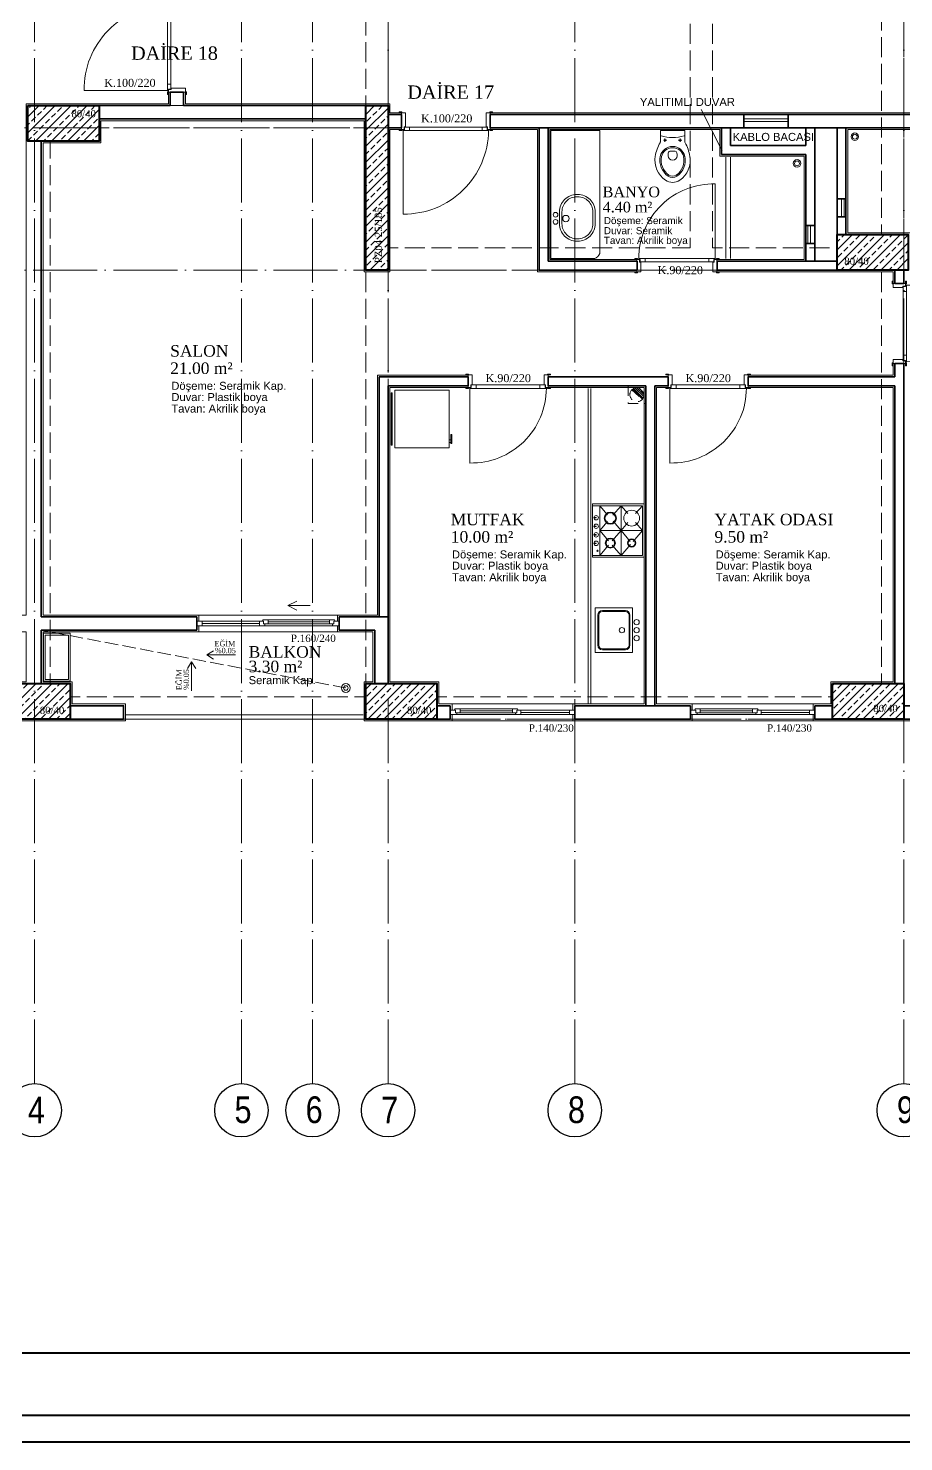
# Model space of a CAD drawing. Header units: millimetres. Extents: x 11587 to 81192, y -36083 to -25300.
# Drawn here: x 34776 to 35761, y -36083 to -34493 of the extents above; entities that cross this region are included whole.
import ezdxf

# ---------------------------------------------------------------- set-up
doc = ezdxf.new("R2010")
doc.units = ezdxf.units.MM
doc.linetypes.add('AKS', pattern=[30, 24, -3, 0, -3])
doc.linetypes.add('IZDUSUM1', pattern=[20, 7.5, -5, 7.5, 0])
for name, color, linetype, lineweight in [('rtm-aks balon', 20, 'Continuous', 25), ('rtm-aks balon yazı', 7, 'Continuous', 20), ('rtm-aks yeni', 7, 'AKS', 20), ('rtm-antet-02', 140, 'Continuous', 40), ('rtm-cam', 141, 'Continuous', 9), ('rtm-duv tugla', 22, 'Continuous', 35), ('rtm-izdusum-üst ince', 8, 'IZDUSUM1', 5), ('rtm-kapı-ahsap', 35, 'Continuous', 13), ('rtm-mhl-yazı-adı', 150, 'Continuous', 30), ('rtm-mhl-yazı-m2', 7, 'Continuous', 20), ('rtm-mhl-yazı-malzeme', 253, 'Continuous', 13), ('rtm-pen-ahsap', 35, 'Continuous', 13), ('rtm-plan katmanı-05', 205, 'Continuous', 20), ('rtm-plan katmanı-07', 135, 'Continuous', 9), ('rtm-sembol ok', 7, 'Continuous', 20), ('rtm-sıva', 252, 'Continuous', 15), ('rtm-tarama-betonarme', 51, 'Continuous', 15), ('rtm-tas_betonarme', 50, 'Continuous', 40), ('rtm-tefris vitrifiye', 9, 'Continuous', 9)]:
    doc.layers.add(name, color=color, linetype=linetype, lineweight=lineweight)
doc.styles.add('AKSYAZI', font='ARIALN.TTF')
doc.styles.add('ARIAL', font='times.ttf')
doc.styles.get("Standard").update_dxf_attribs({"font": 'arial.ttf'})
doc.styles.add('VAZ-OLCU', font='times.ttf', dxfattribs={"height": 60})
pattern_1 = [(45, (12441.76, 20249.116), (-8.980256, 8.980256), []), (45, (12450.74, 20249.116), (-8.980256, 8.980256), [6.35, -3.175])]

# ---------------------------------------------------------------- blocks, each defined once
blk = doc.blocks.new('KİRİŞA')
at = {"layer": 'rtm-izdusum-üst ince', "ltscale": 1.5}
for points in [[(23294.4, -54974.2), (23294.4, -54689.2)], [(23319.4, -54974.2), (23319.4, -54689.2)], [(22714.4, -54829.2), (22714.4, -54709.2)], [(22739.4, -54829.2), (22739.4, -54709.2)], [(23079.4, -54989.2), (23079.4, -54709.2)], [(23104.4, -54989.2), (23104.4, -54709.2)], [(22414.4, -54829.2), (22714.4, -54829.2)], [(22414.4, -54854.2), (22714.4, -54854.2)], [(22359.4, -55479.2), (22359.4, -54869.2)], [(22739.4, -54989.2), (23079.4, -54989.2)], [(23104.4, -54989.2), (23244.4, -54989.2)], [(22714.4, -55479.2), (22714.4, -55014.2)], [(22739.4, -55479.2), (22739.4, -55014.2)], [(22739.4, -55014.2), (23244.4, -55014.2)], [(23294.4, -55479.2), (23294.4, -55014.2)], [(22381.9, -55494.2), (22714.4, -55494.2)], [(22794.4, -55494.2), (23239.4, -55494.2)], [(22381.9, -55519.2), (22714.4, -55519.2)], [(22794.4, -55519.2), (23239.4, -55519.2)]]:
    blk.add_lwpolyline(points, dxfattribs=at)
blk = doc.blocks.new('K-100')
at = {"layer": 'rtm-kapı-ahsap'}
for p, q in [((-34308.1, -13702.2), (-34307, -13702.2)), ((-34308.1, -13705.4), (-34308.1, -13702.2)), ((-34307, -13702.2), (-34307, -13705.4)), ((-34288, -13702.3), (-34288, -13705.4)), ((-34287, -13702.3), (-34288, -13702.3)), ((-34287, -13705.4), (-34287, -13702.3)), ((-34307, -13705.4), (-34308.1, -13705.4)), ((-34307, -13709.3), (-34307, -13704.8)), ((-34288, -13704.8), (-34307, -13704.8)), ((-34291, -13709.3), (-34307, -13709.3)), ((-34288, -13707.8), (-34291, -13707.8)), ((-34291, -13707.8), (-34291, -13709.3)), ((-34290.8, -13801.3), (-34290.8, -13708.3)), ((-34290.8, -13708.3), (-34287.9, -13708.3)), ((-34287, -13713.9), (-34290.8, -13713.9)), ((-34288, -13704.8), (-34288, -13707.8)), ((-34288, -13705.4), (-34287, -13705.4)), ((-34288, -13706.8), (-34287, -13706.8)), ((-34287.9, -13708.3), (-34287.9, -13706.8)), ((-34287, -13706.8), (-34287, -13802.8)), ((-34287, -13795.6), (-34290.8, -13795.6)), ((-34307, -13804.2), (-34308.1, -13804.2)), ((-34308.1, -13804.2), (-34308.1, -13807.3)), ((-34308.1, -13807.3), (-34307, -13807.3)), ((-34307, -13800.3), (-34307, -13804.8)), ((-34291, -13800.3), (-34307, -13800.3)), ((-34307, -13807.3), (-34307, -13804.2)), ((-34288, -13804.8), (-34307, -13804.8)), ((-34291, -13801.8), (-34291, -13800.3)), ((-34288, -13801.8), (-34291, -13801.8)), ((-34290.8, -13801.3), (-34287.9, -13801.3)), ((-34288, -13804.8), (-34288, -13801.8)), ((-34288, -13802.8), (-34287, -13802.8)), ((-34288, -13807.3), (-34288, -13804.2)), ((-34288, -13804.2), (-34287, -13804.2)), ((-34287, -13807.3), (-34288, -13807.3)), ((-34287.9, -13801.3), (-34287.9, -13802.8)), ((-34193, -13802.8), (-34287, -13802.8)), ((-34287, -13804.2), (-34287, -13807.3))]:
    blk.add_line(p, q, dxfattribs=at)
at = {"layer": 'rtm-kapı-ahsap', "const_width": 0.392}
blk.add_lwpolyline([(-34287.4, -13803.7, -1), (-34287.4, -13803.1, -1)], format="xyb", close=True, dxfattribs=at)
at = {"layer": 'rtm-kapı-ahsap'}
blk.add_arc((-34287.9, -13801.7), 94.9, 359.3332, 89.4605, dxfattribs=at)
blk = doc.blocks.new('rty')
at = {"layer": 'rtm-kapı-ahsap'}
for p, q in [((-58244.9, -62700.3), (-58243.8, -62700.3)), ((-58244.9, -62703.4), (-58244.9, -62700.3)), ((-58243.8, -62703.4), (-58244.9, -62703.4)), ((-58243.8, -62700.3), (-58243.8, -62703.4)), ((-58243.8, -62707.4), (-58243.8, -62702.9)), ((-58229.8, -62702.9), (-58243.8, -62702.9)), ((-58232.8, -62707.4), (-58243.8, -62707.4)), ((-58232.8, -62705.9), (-58232.8, -62707.4)), ((-58229.8, -62705.9), (-58232.8, -62705.9)), ((-58232.6, -62706.4), (-58232.6, -62789.4)), ((-58232.6, -62706.4), (-58229.7, -62706.4)), ((-58228.8, -62712), (-58232.6, -62712)), ((-58229.8, -62700.4), (-58229.8, -62703.4)), ((-58228.8, -62700.4), (-58229.8, -62700.4)), ((-58229.8, -62702.9), (-58229.8, -62705.9)), ((-58229.8, -62703.4), (-58228.8, -62703.4)), ((-58229.8, -62704.9), (-58228.8, -62704.9)), ((-58229.7, -62706.4), (-58229.7, -62704.9)), ((-58228.8, -62703.4), (-58228.8, -62700.4)), ((-58228.8, -62790.9), (-58228.8, -62704.9)), ((-58144.8, -62704.9), (-58228.8, -62704.9)), ((-58243.8, -62792.3), (-58244.9, -62792.3)), ((-58244.9, -62792.3), (-58244.9, -62795.4)), ((-58244.9, -62795.4), (-58243.8, -62795.4)), ((-58243.8, -62788.4), (-58243.8, -62792.9)), ((-58232.8, -62788.4), (-58243.8, -62788.4)), ((-58243.8, -62795.4), (-58243.8, -62792.3)), ((-58229.8, -62792.9), (-58243.8, -62792.9)), ((-58232.8, -62789.9), (-58232.8, -62788.4)), ((-58229.8, -62789.9), (-58232.8, -62789.9)), ((-58228.8, -62783.7), (-58232.6, -62783.7)), ((-58232.6, -62789.4), (-58229.7, -62789.4)), ((-58229.8, -62792.9), (-58229.8, -62789.9)), ((-58229.8, -62790.9), (-58228.8, -62790.9)), ((-58229.8, -62795.4), (-58229.8, -62792.3)), ((-58229.8, -62792.3), (-58228.8, -62792.3)), ((-58228.8, -62795.4), (-58229.8, -62795.4)), ((-58229.7, -62789.4), (-58229.7, -62790.9)), ((-58228.8, -62792.3), (-58228.8, -62795.4))]:
    blk.add_line(p, q, dxfattribs=at)
at = {"layer": 'rtm-kapı-ahsap', "const_width": 0.392}
blk.add_lwpolyline([(-58229.2, -62703.9, 1), (-58229.2, -62704.5, 1)], format="xyb", close=True, dxfattribs=at)
at = {"layer": 'rtm-kapı-ahsap'}
blk.add_arc((-58229.1, -62706.6), 84.3, 270.2011, 1.1472, dxfattribs=at)

msp = doc.modelspace()

# ---------------------------------------------------------------- hatches: boundary and pattern name
at = {"layer": 'rtm-izdusum-üst ince', "ltscale": 1.5}
h = msp.add_hatch(dxfattribs=at)
h.set_pattern_fill('ANSI31', color=256, scale=0.5, angle=90, style=0)
h.set_pattern_definition([(135, (35661.6887, -35349.5252), (-1.122532, -1.122532), [])])
edge = h.paths.add_edge_path()
edge.add_arc((35461.19, -34905.13), 8, -42.76259, 137.23741, ccw=False)
edge.add_line((35467.06, -34910.57), (35455.32, -34899.7))
at = {"layer": 'rtm-tarama-betonarme'}
h = msp.add_hatch(dxfattribs=at)
h.set_pattern_fill('ANSI33', color=256, scale=2, style=0)
h.set_pattern_definition(pattern_1)
h.paths.add_polyline_path([(34776.19, -34620.13), (34776.19, -34580.13), (34856.19, -34580.13), (34856.19, -34620.13)])
h = msp.add_hatch(dxfattribs=at)
h.set_pattern_fill('ANSI33', color=256, scale=2, style=0)
h.set_pattern_definition(pattern_1)
h.paths.add_polyline_path([(35156.19, -34765.13), (35156.19, -34580.13), (35181.19, -34580.13), (35181.19, -34765.13)])
h = msp.add_hatch(dxfattribs=at)
h.set_pattern_fill('ANSI33', color=256, scale=2, style=0)
h.set_pattern_definition(pattern_1)
h.paths.add_polyline_path([(35766.19, -34765.13), (35686.19, -34765.13), (35686.19, -34725.13), (35766.19, -34725.13)])
h = msp.add_hatch(dxfattribs=at)
h.set_pattern_fill('ANSI33', color=256, scale=2, style=0)
h.set_pattern_definition(pattern_1)
h.paths.add_polyline_path([(34743.69, -35270.13), (34743.69, -35230.13), (34823.69, -35230.13), (34823.69, -35270.13)])
h = msp.add_hatch(dxfattribs=at)
h.set_pattern_fill('ANSI33', color=256, scale=2, style=0)
h.set_pattern_definition(pattern_1)
h.paths.add_polyline_path([(35236.19, -35270.13), (35156.19, -35270.13), (35156.19, -35230.13), (35236.19, -35230.13)])
h = msp.add_hatch(dxfattribs=at)
h.set_pattern_fill('ANSI33', color=256, scale=2, style=0)
h.set_pattern_definition(pattern_1)
h.paths.add_polyline_path([(35761.19, -35270.13), (35681.19, -35270.13), (35681.19, -35230.13), (35761.19, -35230.13)])

# ---------------------------------------------------------------- linework, layer by layer
at = {"layer": 'rtm-aks balon'}
for centre in [(34783.69, -35710.13), (35016.19, -35710.13), (35096.19, -35710.13), (35181.19, -35710.13), (35391.19, -35710.13), (35761.19, -35710.13)]:
    msp.add_circle(centre, 30, dxfattribs=at)
at = {"layer": 'rtm-aks yeni', "ltscale": 3}
for p, q in [((34783.69, -35680.13), (34783.69, -31980.13)), ((35016.19, -35680.13), (35016.19, -31980.13)), ((35096.19, -35680.13), (35096.19, -31980.13)), ((35181.19, -35680.13), (35181.19, -31980.13)), ((35391.19, -35680.13), (35391.19, -31980.13)), ((35761.19, -35680.13), (35761.19, -31980.13)), ((33971.19, -34605.13), (35181.19, -34605.13)), ((33971.19, -34765.13), (42336.19, -34765.13)), ((33971.19, -35270.13), (42336.19, -35270.13))]:
    msp.add_line(p, q, dxfattribs=at)
at = {"layer": 'rtm-antet-02'}
for points in [[(33826.61, -31582.89), (33826.61, -36082.89), (42481.61, -36082.89), (42481.61, -31582.89), (33826.61, -31582.89)], [(33856.61, -35982.89), (42451.61, -35982.89)]]:
    msp.add_lwpolyline(points, dxfattribs=at)
msp.add_lwpolyline([(33856.61, -31612.89), (33856.61, -36052.89), (42451.61, -36052.89), (42451.61, -31612.89)], close=True, dxfattribs=at)
at = {"layer": 'rtm-cam'}
for p, q in [((35036.69, -35162.63), (34972.19, -35162.63)), ((35115.19, -35160.88), (35046.19, -35160.88)), ((35262.19, -35260.88), (35321.19, -35260.88)), ((35532.19, -35260.88), (35591.19, -35260.88)), ((35330.69, -35262.63), (35385.19, -35262.63)), ((35600.69, -35262.63), (35655.19, -35262.63))]:
    msp.add_line(p, q, dxfattribs=at)
at = {"layer": 'rtm-duv tugla'}
for points in [[(34936.19, -34580.13), (34936.19, -34565.13)], [(34936.19, -34565.13), (34951.19, -34565.13)], [(34951.19, -34580.13), (34951.19, -34565.13)], [(34856.19, -34580.13), (34936.19, -34580.13)], [(34951.19, -34580.13), (35156.19, -34580.13)], [(35196.19, -34590.13), (35181.19, -34590.13)], [(35196.19, -34605.13), (35196.19, -34590.13)], [(36036.19, -34590.13), (35296.19, -34590.13)], [(35296.19, -34605.13), (35296.19, -34590.13)], [(35581.19, -34605.13), (35581.19, -34590.13)], [(35631.19, -34605.13), (35631.19, -34590.13)], [(34856.19, -34595.13), (35156.19, -34595.13)], [(35196.19, -34605.13), (35181.19, -34605.13)], [(36021.19, -34605.13), (35296.19, -34605.13)], [(35351.19, -34765.13), (35351.19, -34605.13)], [(35361.19, -34755.13), (35361.19, -34605.13)], [(35556.19, -34635.13), (35556.19, -34605.13)], [(35566.19, -34625.13), (35566.19, -34605.13)], [(35651.19, -34605.13), (35651.19, -34625.13)], [(35661.19, -34605.13), (35661.19, -34755.13)], [(35686.19, -34725.13), (35686.19, -34605.13)], [(35696.19, -34725.13), (35696.19, -34605.13)], [(34791.19, -34620.13), (34791.19, -35155.13)], [(35651.19, -34635.13), (35556.19, -34635.13)], [(35651.19, -34625.13), (35566.19, -34625.13)], [(35651.19, -34635.13), (35651.19, -34755.13)], [(35686.19, -34685.13), (35696.19, -34685.13)], [(35661.19, -34715.13), (35651.19, -34715.13)], [(35686.19, -34705.13), (35696.19, -34705.13)], [(35661.19, -34735.13), (35651.19, -34735.13)], [(35461.19, -34765.13), (35351.19, -34765.13)], [(35461.19, -34755.13), (35361.19, -34755.13)], [(35461.19, -34765.13), (35461.19, -34755.13)], [(35686.19, -34755.13), (35551.19, -34755.13)], [(35551.19, -34765.13), (35551.19, -34755.13)], [(35686.19, -34765.13), (35551.19, -34765.13)], [(35751.19, -34780.13), (35751.19, -34765.13)], [(35761.19, -34780.13), (35761.19, -34765.13)], [(35751.19, -34780.13), (35761.19, -34780.13)], [(35751.19, -34885.13), (35751.19, -34870.13)], [(35751.19, -34870.13), (35761.19, -34870.13)], [(35761.19, -35230.13), (35761.19, -34870.13)], [(35171.19, -35155.13), (35171.19, -34885.13)], [(35171.19, -34885.13), (35271.19, -34885.13)], [(35181.19, -35155.13), (35181.19, -34895.13)], [(35181.19, -34895.13), (35271.19, -34895.13)], [(35271.19, -34885.13), (35271.19, -34895.13)], [(35361.19, -34885.13), (35361.19, -34895.13)], [(35361.19, -34885.13), (35496.19, -34885.13)], [(35361.19, -34895.13), (35471.19, -34895.13)], [(35471.19, -35255.13), (35471.19, -34895.13)], [(35481.19, -35255.13), (35481.19, -34895.13)], [(35481.19, -34895.13), (35496.19, -34895.13)], [(35496.19, -34885.13), (35496.19, -34895.13)], [(35586.19, -34885.13), (35586.19, -34895.13)], [(35586.19, -34885.13), (35751.19, -34885.13)], [(35586.19, -34895.13), (35751.19, -34895.13)], [(35751.19, -35230.13), (35751.19, -34895.13)], [(34966.19, -35155.13), (34791.19, -35155.13)], [(34966.19, -35170.13), (34966.19, -35155.13)], [(35181.19, -35155.13), (35126.19, -35155.13)], [(35126.19, -35170.13), (35126.19, -35155.13)], [(35181.19, -35155.13), (35181.19, -35230.13)], [(34966.19, -35170.13), (34791.19, -35170.13)], [(34791.19, -35170.13), (34791.19, -35230.13)], [(35166.19, -35170.13), (35126.19, -35170.13)], [(35166.19, -35170.13), (35166.19, -35230.13)], [(34823.69, -35270.13), (34883.69, -35270.13), (34883.69, -35255.13), (34823.69, -35255.13)], [(35236.19, -35255.13), (35251.19, -35255.13)], [(35251.19, -35255.13), (35251.19, -35270.13)], [(35391.19, -35255.13), (35391.19, -35270.13)], [(35391.19, -35255.13), (35521.19, -35255.13)], [(35521.19, -35255.13), (35521.19, -35270.13)], [(35661.19, -35255.13), (35681.19, -35255.13)], [(35661.19, -35255.13), (35661.19, -35270.13)], [(35761.19, -35255.13), (35821.19, -35255.13)], [(35236.19, -35270.13), (35251.19, -35270.13)], [(35391.19, -35270.13), (35521.19, -35270.13)], [(35661.19, -35270.13), (35681.19, -35270.13)], [(35761.19, -35270.13), (35821.19, -35270.13)]]:
    msp.add_lwpolyline(points, dxfattribs=at)
at = {"layer": 'rtm-izdusum-üst ince', "ltscale": 1.5}
for points in [[(35471.19, -34895.13), (35451.19, -34895.13), (35451.19, -34915.13), (35471.19, -34915.13), (35471.19, -34895.13)], [(35455.32, -34899.7), (35467.06, -34910.57)]]:
    msp.add_lwpolyline(points, dxfattribs=at)
at = {"layer": 'rtm-izdusum-üst ince'}
msp.add_lwpolyline([(34791.19, -35170.13), (35133.69, -35235.13)], dxfattribs=at)
at = {"layer": 'rtm-izdusum-üst ince', "ltscale": 1.5}
msp.add_circle((35461.19, -34905.13), 8, dxfattribs=at)
at = {"layer": 'rtm-kapı-ahsap'}
for points in [[(35581.19, -34595.13), (35631.19, -34595.13)], [(35581.19, -34598.13), (35631.19, -34598.13)], [(35691.19, -34705.13), (35691.19, -34685.13)], [(35694.19, -34705.13), (35694.19, -34685.13)], [(35653.19, -34735.13), (35653.19, -34715.13)], [(35656.19, -34735.13), (35656.19, -34715.13)]]:
    msp.add_lwpolyline(points, dxfattribs=at)
at = {"layer": 'rtm-pen-ahsap'}
for p, q in [((34966.19, -35160.13), (34972.19, -35160.13)), ((35035.19, -35165.13), (34966.19, -35165.13)), ((34977.19, -35160.13), (34971.56, -35160.13)), ((34972.19, -35165.13), (34972.19, -35160.13)), ((34977.19, -35160.13), (35036.69, -35160.13)), ((35035.19, -35165.13), (35042.69, -35165.13)), ((35041.19, -35160.13), (35036.69, -35160.13)), ((35036.69, -35165.13), (35036.69, -35160.13)), ((35040.56, -35158.63), (35046.19, -35158.63)), ((35041.19, -35163.13), (35041.19, -35160.13)), ((35041.19, -35163.13), (35046.19, -35163.13)), ((35042.69, -35163.13), (35042.69, -35165.13)), ((35046.19, -35158.63), (35115.19, -35158.63)), ((35046.19, -35163.13), (35046.19, -35158.63)), ((35046.19, -35163.13), (35115.19, -35163.13)), ((35120.83, -35158.63), (35115.19, -35158.63)), ((35115.19, -35163.13), (35115.19, -35158.63)), ((35120.19, -35163.13), (35115.19, -35163.13)), ((35118.69, -35165.13), (35118.69, -35163.13)), ((35118.69, -35165.13), (35126.19, -35165.13)), ((35126.19, -35160.13), (35120.19, -35160.13)), ((35120.19, -35163.13), (35120.19, -35160.13)), ((35251.19, -35260.13), (35257.19, -35260.13)), ((35256.56, -35258.63), (35262.19, -35258.63)), ((35257.19, -35263.13), (35257.19, -35260.13)), ((35321.19, -35258.63), (35262.19, -35258.63)), ((35262.19, -35263.13), (35262.19, -35258.63)), ((35326.83, -35258.63), (35321.19, -35258.63)), ((35321.19, -35263.13), (35321.19, -35258.63)), ((35326.19, -35260.13), (35330.69, -35260.13)), ((35326.19, -35263.13), (35326.19, -35260.13)), ((35380.19, -35260.13), (35330.69, -35260.13)), ((35330.69, -35265.13), (35330.69, -35260.13)), ((35380.19, -35260.13), (35385.83, -35260.13)), ((35385.19, -35265.13), (35385.19, -35260.13)), ((35391.19, -35260.13), (35385.19, -35260.13)), ((35521.19, -35260.13), (35527.19, -35260.13)), ((35526.56, -35258.63), (35532.19, -35258.63)), ((35527.19, -35263.13), (35527.19, -35260.13)), ((35591.19, -35258.63), (35532.19, -35258.63)), ((35532.19, -35263.13), (35532.19, -35258.63)), ((35596.83, -35258.63), (35591.19, -35258.63)), ((35591.19, -35263.13), (35591.19, -35258.63)), ((35596.19, -35260.13), (35600.69, -35260.13)), ((35596.19, -35263.13), (35596.19, -35260.13)), ((35650.19, -35260.13), (35600.69, -35260.13)), ((35600.69, -35265.13), (35600.69, -35260.13)), ((35650.19, -35260.13), (35655.83, -35260.13)), ((35655.19, -35265.13), (35655.19, -35260.13)), ((35661.19, -35260.13), (35655.19, -35260.13)), ((35258.69, -35265.13), (35251.19, -35265.13)), ((35257.19, -35263.13), (35262.19, -35263.13)), ((35258.69, -35265.13), (35258.69, -35263.13)), ((35321.19, -35263.13), (35262.19, -35263.13)), ((35326.19, -35263.13), (35321.19, -35263.13)), ((35324.69, -35263.13), (35324.69, -35265.13)), ((35332.19, -35265.13), (35324.69, -35265.13)), ((35332.19, -35265.13), (35391.19, -35265.13)), ((35528.69, -35265.13), (35521.19, -35265.13)), ((35527.19, -35263.13), (35532.19, -35263.13)), ((35528.69, -35265.13), (35528.69, -35263.13)), ((35591.19, -35263.13), (35532.19, -35263.13)), ((35596.19, -35263.13), (35591.19, -35263.13)), ((35594.69, -35263.13), (35594.69, -35265.13)), ((35602.19, -35265.13), (35594.69, -35265.13)), ((35602.19, -35265.13), (35661.19, -35265.13))]:
    msp.add_line(p, q, dxfattribs=at)
for points in [[(35040.56, -35158.63), (35039.69, -35160.13)], [(35120.83, -35158.63), (35121.69, -35160.13)], [(35256.56, -35258.63), (35255.69, -35260.13)], [(35326.83, -35258.63), (35327.69, -35260.13)], [(35526.56, -35258.63), (35525.69, -35260.13)], [(35596.83, -35258.63), (35597.69, -35260.13)]]:
    msp.add_lwpolyline(points, dxfattribs=at)
at = {"layer": 'rtm-plan katmanı-05', "ltscale": 0.6}
for points in [[(34968.19, -35153.13), (35124.19, -35153.13)], [(34968.19, -35172.13), (35124.19, -35172.13)], [(35389.19, -35253.13), (35253.19, -35253.13)], [(35659.19, -35253.13), (35523.19, -35253.13)], [(35389.19, -35272.13), (35253.19, -35272.13)], [(35659.19, -35272.13), (35523.19, -35272.13)]]:
    msp.add_lwpolyline(points, dxfattribs=at)
at = {"layer": 'rtm-plan katmanı-05'}
for points in [[(34886.69, -35265.21), (35153.19, -35265.21)], [(34886.69, -35270.21), (35153.19, -35270.21)]]:
    msp.add_lwpolyline(points, dxfattribs=at)
for radius in [5, 2.5]:
    msp.add_circle((35133.69, -35235.13), radius, dxfattribs=at)
at = {"layer": 'rtm-plan katmanı-07'}
for points in [[(35556.8, -34630.99), (35533.28, -34584.56)], [(35042.69, -35165.13), (35118.69, -35165.13)], [(35324.69, -35265.13), (35258.69, -35265.13)], [(35594.69, -35265.13), (35528.69, -35265.13)]]:
    msp.add_lwpolyline(points, dxfattribs=at)
at = {"layer": 'rtm-sembol ok'}
for points in [[(35068.44, -35142.45), (35078.44, -35137.45)], [(35093.44, -35142.45), (35068.44, -35142.45)], [(35068.44, -35142.45), (35078.44, -35147.45)], [(34977.39, -35197.92), (34984.79, -35193.25)], [(34960.28, -35205.87), (34955.61, -35213.27)], [(34960.28, -35238.2), (34960.28, -35205.87)], [(34960.28, -35205.87), (34964.95, -35213.27)], [(35009.71, -35197.92), (34977.39, -35197.92)], [(34977.39, -35197.92), (34984.79, -35202.59)]]:
    msp.add_lwpolyline(points, dxfattribs=at)
at = {"layer": 'rtm-sıva'}
for points in [[(34934.19, -34565.13), (34934.19, -34578.13), (34774.19, -34578.13), (34774.19, -35153.13), (34599.19, -35153.13), (34599.19, -35160.13)], [(34953.19, -34565.13), (34953.19, -34578.13), (35183.19, -34578.13), (35183.19, -34588.13), (35196.19, -34588.13)], [(35296.19, -34588.13), (36756.19, -34588.13)], [(35196.19, -34607.13), (35183.19, -34607.13), (35183.19, -34767.13), (35154.19, -34767.13), (35154.19, -34597.13), (34858.19, -34597.13), (34858.19, -34622.13), (34793.19, -34622.13), (34793.19, -35153.13), (34968.19, -35153.13), (34968.19, -35160.13)], [(35296.19, -34607.13), (35349.19, -34607.13), (35349.19, -34767.13), (35461.19, -34767.13)], [(35461.19, -34753.13), (35363.19, -34753.13), (35363.19, -34607.13), (35554.19, -34607.13)], [(35649.19, -34637.13), (35554.19, -34637.13), (35554.19, -34607.13)], [(35806.19, -34753.13), (35788.19, -34753.13), (35788.19, -34723.13), (35698.19, -34723.13), (35698.19, -34607.13), (35994.19, -34607.13), (35994.19, -34753.13), (35896.19, -34753.13)], [(35649.19, -34637.13), (35649.19, -34753.13), (35551.19, -34753.13)], [(35551.19, -34767.13), (35749.19, -34767.13), (35749.19, -34780.13)], [(35586.19, -34883.13), (35749.19, -34883.13), (35749.19, -34870.13)], [(35124.19, -35160.13), (35124.19, -35153.13), (35169.19, -35153.13), (35169.19, -34883.13), (35271.19, -34883.13)], [(35253.19, -35260.13), (35253.19, -35253.13), (35238.19, -35253.13), (35238.19, -35228.13), (35183.19, -35228.13), (35183.19, -34897.13), (35271.19, -34897.13)], [(35361.19, -34897.13), (35469.19, -34897.13), (35469.19, -35253.13), (35389.19, -35253.13), (35389.19, -35260.13)], [(35496.19, -34897.13), (35483.19, -34897.13), (35483.19, -35253.13), (35523.19, -35253.13), (35523.19, -35260.13)], [(35659.19, -35260.13), (35659.19, -35253.13), (35679.19, -35253.13), (35679.19, -35228.13), (35749.19, -35228.13), (35749.19, -34897.13), (35586.19, -34897.13)], [(34599.19, -35165.13), (34599.19, -35172.13), (34774.19, -35172.13), (34774.19, -35228.13), (34741.69, -35228.13), (34741.69, -35253.13), (34681.69, -35253.13), (34681.69, -35272.13), (34885.69, -35272.13), (34885.69, -35253.13), (34825.69, -35253.13), (34825.69, -35228.13), (34793.19, -35228.13), (34793.19, -35172.13), (34968.19, -35172.13), (34968.19, -35165.13)], [(35124.19, -35165.13), (35124.19, -35172.13), (35164.19, -35172.13), (35164.19, -35228.13), (35154.19, -35228.13), (35154.19, -35272.13), (35253.19, -35272.13), (35253.19, -35265.13)], [(35389.19, -35265.13), (35389.19, -35272.13), (35523.19, -35272.13), (35523.19, -35265.13)], [(35659.19, -35265.13), (35659.19, -35272.13), (35823.19, -35272.13), (35823.19, -35265.13)]]:
    msp.add_lwpolyline(points, dxfattribs=at)
at = {"layer": 'rtm-tas_betonarme'}
for points in [[(34776.19, -34580.13), (34856.19, -34580.13), (34856.19, -34620.13), (34776.19, -34620.13)], [(35156.19, -34580.13), (35181.19, -34580.13), (35181.19, -34765.13), (35156.19, -34765.13)], [(35686.19, -34725.13), (35766.19, -34725.13), (35766.19, -34765.13), (35686.19, -34765.13)], [(34743.69, -35230.13), (34823.69, -35230.13), (34823.69, -35270.13), (34743.69, -35270.13)], [(35156.19, -35230.13), (35236.19, -35230.13), (35236.19, -35270.13), (35156.19, -35270.13)], [(35681.19, -35230.13), (35761.19, -35230.13), (35761.19, -35270.13), (35681.19, -35270.13)]]:
    msp.add_lwpolyline(points, close=True, dxfattribs=at)
at = {"layer": 'rtm-tefris vitrifiye'}
for p, q in [((35514.93, -34608.13), (35487.45, -34608.13)), ((35487.45, -34620.72), (35487.45, -34608.13)), ((35514.93, -34620.72), (35514.93, -34608.13)), ((35490.82, -34619.13), (35494.74, -34619.13)), ((35492.67, -34617.26), (35492.67, -34620.97)), ((35511.56, -34619.13), (35507.64, -34619.13)), ((35509.72, -34617.26), (35509.72, -34620.97)), ((35499.03, -34631.23), (35503.36, -34631.23)), ((35184.76, -34962.13), (35184.76, -34903.13)), ((35184.76, -34903.13), (35185.76, -34903.13)), ((35185.76, -34903.13), (35185.76, -34962.13)), ((35249.76, -34900.13), (35188.76, -34900.13)), ((35188.76, -34900.13), (35188.76, -34965.13)), ((35406.19, -35253.13), (35406.19, -34898.13)), ((35249.76, -34956.13), (35251.76, -34956.13)), ((35251.76, -34950.13), (35252.76, -34950.13)), ((35251.76, -34960.13), (35251.76, -34950.13)), ((35252.76, -34950.13), (35252.76, -34960.13)), ((35185.76, -34962.13), (35184.76, -34962.13)), ((35188.76, -34965.13), (35249.76, -34965.13)), ((35249.76, -34959.13), (35251.76, -34959.13)), ((35252.76, -34960.13), (35251.76, -34960.13)), ((35411.19, -35088.11), (35411.19, -35028.11)), ((35419.19, -35030.11), (35411.19, -35030.11)), ((35427.95, -35040.33), (35419.19, -35030.11)), ((35419.19, -35086.11), (35419.19, -35030.11)), ((35467.19, -35030.11), (35419.19, -35030.11)), ((35443.19, -35030.11), (35434.09, -35040.73)), ((35443.19, -35030.11), (35450.88, -35039.07)), ((35443.19, -35086.11), (35443.19, -35030.11)), ((35459.51, -35039.07), (35467.19, -35030.11)), ((35467.19, -35086.11), (35467.19, -35030.11)), ((35469.19, -35088.11), (35469.19, -35028.11)), ((35412.71, -35043.39), (35415.17, -35043.39)), ((35415.17, -35043.93), (35412.71, -35043.93)), ((35412.71, -35052.98), (35415.17, -35052.98)), ((35415.17, -35053.51), (35412.71, -35053.51)), ((35415.17, -35043.39), (35415.17, -35043.93)), ((35415.17, -35052.98), (35415.17, -35053.51)), ((35428.01, -35047.82), (35419.19, -35058.11)), ((35443.19, -35058.11), (35434.23, -35047.65)), ((35450.88, -35049.14), (35443.19, -35058.11)), ((35467.19, -35058.11), (35459.51, -35049.14)), ((35412.71, -35062.56), (35415.17, -35062.56)), ((35415.17, -35063.1), (35412.71, -35063.1)), ((35415.17, -35062.56), (35415.17, -35063.1)), ((35428.94, -35069.48), (35419.19, -35058.11)), ((35467.19, -35058.11), (35419.19, -35058.11)), ((35443.19, -35058.11), (35433.16, -35069.81)), ((35443.19, -35058.11), (35453.68, -35070.34)), ((35456.74, -35070.3), (35467.19, -35058.11)), ((35412.71, -35072.15), (35415.17, -35072.15)), ((35415.17, -35072.69), (35412.71, -35072.69)), ((35415.17, -35072.15), (35415.17, -35072.69)), ((35429.07, -35074.58), (35419.19, -35086.11)), ((35443.19, -35086.11), (35433.17, -35074.42)), ((35453.83, -35073.7), (35443.19, -35086.11)), ((35467.19, -35086.11), (35411.19, -35086.11)), ((35469.19, -35088.11), (35411.19, -35088.11)), ((35414.19, -35145.13), (35456.19, -35145.13)), ((35414.19, -35145.13), (35414.19, -35195.13)), ((35422.19, -35148.13), (35448.19, -35148.13)), ((35422.19, -35149.13), (35448.19, -35149.13)), ((35456.19, -35195.13), (35456.19, -35145.13)), ((35417.19, -35153.13), (35417.19, -35187.13)), ((35418.19, -35153.13), (35418.19, -35187.13)), ((35452.19, -35187.13), (35452.19, -35153.13)), ((35453.19, -35187.13), (35453.19, -35153.13)), ((35414.19, -35195.13), (35456.19, -35195.13)), ((35422.19, -35191.13), (35448.19, -35191.13)), ((35422.19, -35192.13), (35448.19, -35192.13))]:
    msp.add_line(p, q, dxfattribs=at)
for points in [[(35419.19, -34608.13), (35419.19, -34746.55, -0.2032744), (35413.61, -34752.13), (35364.19, -34752.13), (35364.19, -34608.13), (35419.19, -34608.13)], [(35394.56, -34732.6), (35393.67, -34732.6, -0.4142136), (35374.06, -34713), (35374.06, -34699.61, -0.4142136), (35393.67, -34680.01), (35394.56, -34680.01, -0.4142136), (35414.16, -34699.61), (35414.16, -34713, -0.4142136)], [(35394.56, -34729.93), (35393.67, -34729.93, -0.4142136), (35376.74, -34713), (35376.74, -34699.61, -0.4142136), (35393.67, -34682.68), (35394.56, -34682.68, -0.4142136), (35411.49, -34699.61), (35411.49, -34713, -0.4142136)]]:
    msp.add_lwpolyline(points, format="xyb", close=True, dxfattribs=at)
for points in [[(35561.19, -34638.13), (35561.19, -34752.13)], [(35566.19, -34638.13), (35566.19, -34752.13)], [(35249.76, -34965.13), (35249.76, -34900.13)], [(35409.19, -35253.13), (35409.19, -34898.13)], [(35469.19, -35028.11), (35411.19, -35028.11)]]:
    msp.add_lwpolyline(points, dxfattribs=at)
for points in [[(34823.69, -35227.63), (34793.69, -35227.63), (34793.69, -35173.63), (34823.69, -35173.63)], [(34821.69, -35225.63), (34795.69, -35225.63), (34795.69, -35175.63), (34821.69, -35175.63)]]:
    msp.add_lwpolyline(points, close=True, dxfattribs=at)
for centre, radius in [((35492.67, -34619.13), 0.825), ((35509.72, -34619.13), 0.825), ((35706.19, -34615.13), 4.25), ((35706.19, -34615.13), 2.75), ((35641.19, -34645.13), 4.25), ((35641.19, -34645.13), 2.75), ((35369.61, -34702.85), 2.67), ((35381.19, -34707.13), 3.56), ((35369.61, -34710.87), 2.67), ((35431.19, -35044.11), 6.84), ((35431.19, -35044.11), 6.05), ((35455.19, -35044.11), 8.84), ((35415.19, -35043.66), 2.5), ((35415.19, -35053.25), 2.5), ((35415.19, -35062.83), 2.5), ((35415.19, -35072.42), 2.5), ((35431.19, -35072.11), 5.63), ((35431.19, -35072.11), 4.84), ((35455.19, -35072.11), 4.63), ((35455.19, -35072.11), 3.84), ((35416.76, -35080.69), 0.75), ((35460.69, -35161.13), 3), ((35444.19, -35170.13), 3), ((35460.69, -35170.13), 3), ((35460.69, -35179.13), 3)]:
    msp.add_circle(centre, radius, dxfattribs=at)
for centre, radius, start, end in [((35525.22, -34643.89), 44, 149.90538, 171.23608), ((35485.25, -34620.72), 2.2, 329.90538, 0), ((35501.19, -34571.94), 44, 252.84732, 287.15271), ((35517.13, -34620.72), 2.2, 180, 210.09462), ((35477.16, -34643.89), 44, 8.76392, 30.09462), ((35508.89, -34641.52), 27.5, 170.50823, 235.09555), ((35508.89, -34641.52), 22, 168.5694, 234.81148), ((35501.26, -34640.36), 14.3, 90.2662, 167.18786), ((35508.89, -34641.52), 20.57, 168.5694, 234.81148), ((35501.26, -34640.36), 12.87, 90.2662, 167.18786), ((35509, -34636.13), 12.95, 167.82692, 183.31203), ((35501.17, -34636.46), 5.11, 180, 269.73777), ((35499.03, -34633.98), 2.75, 90, 167.82692), ((35501.12, -34640.36), 14.3, 12.81214, 89.7338), ((35501.12, -34640.36), 12.87, 12.81214, 89.7338), ((35501.22, -34636.46), 5.12, 270.26223, 0), ((35503.36, -34633.98), 2.75, 12.17308, 90), ((35493.49, -34641.52), 20.57, 305.18852, 11.4306), ((35493.39, -34636.13), 12.95, 356.68797, 12.17308), ((35493.49, -34641.52), 22, 305.18852, 11.4306), ((35493.49, -34641.52), 27.5, 304.90445, 9.49177), ((35501.19, -34651.58), 14.85, 237.23949, 302.76051), ((35501.19, -34651.58), 9.35, 237.83251, 302.16753), ((35501.19, -34651.58), 7.92, 237.83251, 302.16753), ((35422.19, -35153.13), 5, 90, 180), ((35422.19, -35153.13), 4, 90, 180), ((35448.19, -35153.13), 5, 0, 90), ((35448.19, -35153.13), 4, 0, 90), ((35422.19, -35187.13), 5, 180, 270), ((35422.19, -35187.13), 4, 180, 270), ((35448.19, -35187.13), 4, 270, 0), ((35448.19, -35187.13), 5, 270, 0)]:
    msp.add_arc(centre, radius, start, end, dxfattribs=at)

# ---------------------------------------------------------------- block references
at = {"layer": 'rtm-izdusum-üst ince'}
msp.add_blockref('KİRİŞA', (12441.76, 20249.12), dxfattribs=at)
at = {"layer": 'rtm-kapı-ahsap', "xscale": -1}
msp.add_blockref('K-100', (646.21, -20760.34), dxfattribs=at)
at = {"layer": 'rtm-kapı-ahsap', "rotation": 270}
msp.add_blockref('K-100', (49000.98, -68895.11), dxfattribs=at)
at = {"layer": 'rtm-kapı-ahsap', "xscale": -1}
for p, rotation in [((98254.06, 23476.65), 270), ((-27431.68, -93126.91), 90), ((-27206.68, -93126.91), 90)]:
    msp.add_blockref('rty', p, dxfattribs=dict(at, rotation=rotation))
at = {"layer": 'rtm-kapı-ahsap'}
msp.add_blockref('rty', (93992.97, 27922.74), dxfattribs=at)

# ---------------------------------------------------------------- texts
at = {"layer": 'rtm-aks balon yazı', "char_height": 30, "width": 27.7214, "attachment_point": 7, "style": 'AKSYAZI'}
for s, insert in [('4', (34776, -35724.9)), ('5', (35008.5, -35724.9)), ('6', (35088.5, -35724.9)), ('7', (35173.5, -35724.9)), ('8', (35383.5, -35724.9)), ('9', (35753.5, -35724.9))]:
    msp.add_mtext(s, dxfattribs=dict(at, insert=insert))
at = {"layer": 'rtm-mhl-yazı-adı', "style": 'ARIAL'}
for s, height, p in [('DAİRE 18', 15, (34892.2, -34528.61)), ('DAİRE 17', 15, (35202.91, -34572.48)), ('BANYO', 12, (35422.55, -34683.21)), ('SALON', 13, (34936.15, -34862.5)), ('MUTFAK', 13, (35251.76, -35052.14)), ('YATAK ODASI', 13, (35548.31, -35052.14)), ('EĞİM', 6, (34985.99, -35188.25)), ('%%%0.05', 6, (34986.34, -35196.01)), ('BALKON', 13, (35024.37, -35201.02))]:
    msp.add_text(s, height=height, dxfattribs=at).set_placement(p)
for s, p in [('EĞİM', (34949.22, -35237.58)), ('%%%0.05', (34957.21, -35237.58))]:
    msp.add_text(s, height=6, rotation=90, dxfattribs=at).set_placement(p)
at = {"layer": 'rtm-mhl-yazı-m2', "style": 'ARIAL'}
for s, height, p in [('80/40', 8, (34825.08, -34593.18)), ('4.40 m² ', 12, (35422.55, -34700.24)), ('80/40', 8, (35694.37, -34759.19)), ('21.00 m² ', 13, (34936.15, -34881.99)), ('10.00 m² ', 13, (35251.76, -35071.63)), ('9.50 m² ', 13, (35548.31, -35071.63)), ('3.30 m² ', 13, (35024.37, -35217.43)), ('80/40', 8, (34789.49, -35264.31)), ('80/40', 8, (35202.43, -35264.31)), ('80/40', 8, (35726.99, -35262.11))]:
    msp.add_text(s, height=height, dxfattribs=at).set_placement(p)
msp.add_text('PZ04 25/185', height=8, rotation=90, dxfattribs=at).set_placement((35174.29, -34757.28))
at = {"layer": 'rtm-mhl-yazı-malzeme', "style": 'VAZ-OLCU'}
for s, height, rotation, p in [('K.100/220', 9, 359.9602, (34861.93, -34559.01)), ('K.100/220', 9, 359.9602, (35218.25, -34598.97)), ('K.90/220', 9, 359.9602, (35484.37, -34769.68)), ('K.90/220', 9, 359.9602, (35290.86, -34891.14)), ('K.90/220', 9, 359.9602, (35515.8, -34891.14)), ('P.160/240', 8.192, 359.9602, (35071.87, -35183.32)), ('P.140/230', 8.192, 0.0398, (35339.56, -35284.23)), ('P.140/230', 8.192, 0.0398, (35607.41, -35284.23))]:
    msp.add_text(s, height=height, rotation=rotation, dxfattribs=at).set_placement(p)
at = {"layer": 'rtm-mhl-yazı-malzeme'}
for s, height, p in [('YALITIMLI DUVAR', 9, (35464.42, -34580.5)), ('KABLO BACASI', 9, (35568.78, -34619.81)), ('Döşeme: Seramik', 8, (35423.84, -34713.38)), ('Duvar: Seramik', 8, (35423.84, -34724.74)), ('Tavan: Akrilik boya ', 8, (35423.84, -34735.65)), ('Döşeme: Seramik Kap.', 9, (34937.44, -34899.77)), ('Duvar: Plastik boya ', 9, (34937.44, -34912.43)), ('Tavan: Akrilik boya ', 9, (34937.44, -34925.37)), ('Döşeme: Seramik Kap.', 9, (35253.05, -35089.41)), ('Döşeme: Seramik Kap.', 9, (35549.6, -35089.41)), ('Duvar: Plastik boya ', 9, (35253.05, -35102.07)), ('Duvar: Plastik boya ', 9, (35549.6, -35102.07)), ('Tavan: Akrilik boya ', 9, (35253.05, -35115.01)), ('Tavan: Akrilik boya ', 9, (35549.6, -35115.01)), ('Seramik Kap.', 9, (35024.37, -35230.84))]:
    msp.add_text(s, height=height, dxfattribs=at).set_placement(p)

doc.saveas('drawing.dxf')
